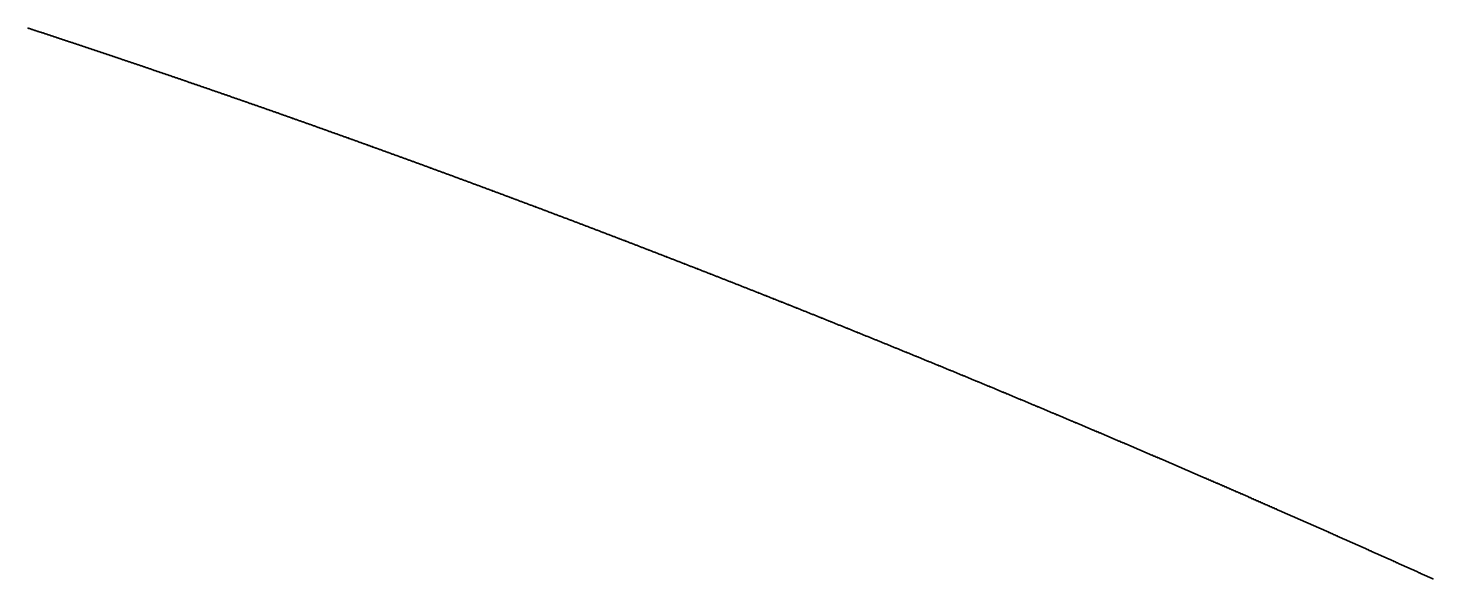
# Model space of a CAD drawing. Header units: metres. Extents: x 0 to 360, y 0 to 49.
# Drawn here: x 180.01 to 191.25, y 40.68 to 45.08 of the extents above; entities that cross this region are included whole.
import ezdxf

# ---------------------------------------------------------------- set-up
doc = ezdxf.new("R2010")
doc.units = ezdxf.units.M

msp = doc.modelspace()

# ---------------------------------------------------------------- linework, layer by layer
for p in [(180.01, 45.082), (180.016, 45.08), (180.022, 45.078), (180.028, 45.076), (180.034, 45.074), (180.04, 45.072), (180.046, 45.07), (180.051, 45.068), (180.057, 45.066), (180.063, 45.064), (180.069, 45.062), (180.075, 45.06), (180.081, 45.058), (180.087, 45.056), (180.093, 45.054), (180.099, 45.052), (180.105, 45.05), (180.111, 45.049), (180.117, 45.047), (180.123, 45.045), (180.129, 45.043), (180.135, 45.041), (180.141, 45.039), (180.147, 45.037), (180.153, 45.035), (180.159, 45.033), (180.165, 45.031), (180.171, 45.029), (180.177, 45.027), (180.183, 45.025), (180.189, 45.023), (180.195, 45.021), (180.201, 45.019), (180.207, 45.017), (180.213, 45.015), (180.219, 45.013), (180.225, 45.011), (180.231, 45.009), (180.237, 45.007), (180.243, 45.005), (180.248, 45.003), (180.254, 45.001), (180.26, 44.999), (180.266, 44.997), (180.272, 44.995), (180.278, 44.993), (180.284, 44.991), (180.29, 44.989), (180.296, 44.987), (180.302, 44.985), (180.308, 44.983), (180.314, 44.981), (180.32, 44.979), (180.326, 44.977), (180.332, 44.975), (180.338, 44.973), (180.344, 44.971), (180.35, 44.969), (180.356, 44.968), (180.362, 44.966), (180.368, 44.964), (180.374, 44.962), (180.38, 44.96), (180.386, 44.958), (180.392, 44.956), (180.398, 44.954), (180.404, 44.952), (180.41, 44.95), (180.416, 44.948), (180.422, 44.946), (180.428, 44.944), (180.434, 44.942), (180.44, 44.94), (180.446, 44.938), (180.452, 44.936), (180.457, 44.934), (180.463, 44.932), (180.469, 44.93), (180.475, 44.928), (180.481, 44.926), (180.487, 44.924), (180.493, 44.922), (180.499, 44.92), (180.505, 44.918), (180.511, 44.916), (180.517, 44.914), (180.523, 44.912), (180.529, 44.91), (180.535, 44.908), (180.541, 44.906), (180.547, 44.904), (180.553, 44.902), (180.559, 44.9), (180.565, 44.898), (180.571, 44.896), (180.577, 44.894), (180.583, 44.892), (180.589, 44.89), (180.595, 44.888), (180.601, 44.886), (180.607, 44.884), (180.613, 44.882), (180.619, 44.88), (180.625, 44.878), (180.631, 44.876), (180.637, 44.874), (180.643, 44.872), (180.649, 44.87), (180.655, 44.868), (180.661, 44.866), (180.667, 44.864), (180.673, 44.862), (180.679, 44.86), (180.684, 44.858), (180.69, 44.856), (180.696, 44.854), (180.702, 44.852), (180.708, 44.85), (180.714, 44.848), (180.72, 44.846), (180.726, 44.844), (180.732, 44.842), (180.738, 44.84), (180.744, 44.838), (180.75, 44.836), (180.756, 44.834), (180.762, 44.832), (180.768, 44.829), (180.774, 44.827), (180.78, 44.825), (180.786, 44.823), (180.792, 44.821), (180.798, 44.819), (180.804, 44.817), (180.81, 44.815), (180.816, 44.813), (180.822, 44.811), (180.828, 44.809), (180.834, 44.807), (180.84, 44.805), (180.846, 44.803), (180.852, 44.801), (180.858, 44.799), (180.864, 44.797), (180.87, 44.795), (180.876, 44.793), (180.882, 44.791), (180.888, 44.789), (180.894, 44.787), (180.9, 44.785), (180.906, 44.783), (180.912, 44.781), (180.918, 44.779), (180.924, 44.777), (180.93, 44.775), (180.936, 44.773), (180.941, 44.771), (180.947, 44.769), (180.953, 44.767), (180.959, 44.765), (180.965, 44.763), (180.971, 44.761), (180.977, 44.759), (180.983, 44.757), (180.989, 44.755), (180.995, 44.753), (181.001, 44.751), (181.007, 44.749), (181.013, 44.746), (181.019, 44.744), (181.025, 44.742), (181.031, 44.74), (181.037, 44.738), (181.043, 44.736), (181.049, 44.734), (181.055, 44.732), (181.061, 44.73), (181.067, 44.728), (181.073, 44.726), (181.079, 44.724), (181.085, 44.722), (181.091, 44.72), (181.097, 44.718), (181.103, 44.716), (181.109, 44.714), (181.115, 44.712), (181.121, 44.71), (181.127, 44.708), (181.133, 44.706), (181.139, 44.704), (181.145, 44.702), (181.151, 44.7), (181.157, 44.698), (181.163, 44.695), (181.169, 44.693), (181.175, 44.691), (181.181, 44.689), (181.187, 44.687), (181.193, 44.685), (181.199, 44.683), (181.205, 44.681), (181.211, 44.679), (181.217, 44.677), (181.223, 44.675), (181.229, 44.673), (181.235, 44.671), (181.241, 44.669), (181.246, 44.667), (181.252, 44.665), (181.258, 44.663), (181.264, 44.661), (181.27, 44.659), (181.276, 44.657), (181.282, 44.654), (181.288, 44.652), (181.294, 44.65), (181.3, 44.648), (181.306, 44.646), (181.312, 44.644), (181.318, 44.642), (181.324, 44.64), (181.33, 44.638), (181.336, 44.636), (181.342, 44.634), (181.348, 44.632), (181.354, 44.63), (181.36, 44.628), (181.366, 44.626), (181.372, 44.624), (181.378, 44.622), (181.384, 44.62), (181.39, 44.617), (181.396, 44.615), (181.402, 44.613), (181.408, 44.611), (181.414, 44.609), (181.42, 44.607), (181.426, 44.605), (181.432, 44.603), (181.438, 44.601), (181.444, 44.599), (181.45, 44.597), (181.456, 44.595), (181.462, 44.593), (181.468, 44.591), (181.474, 44.589), (181.48, 44.586), (181.486, 44.584), (181.492, 44.582), (181.498, 44.58), (181.504, 44.578), (181.51, 44.576), (181.516, 44.574), (181.522, 44.572), (181.528, 44.57), (181.534, 44.568), (181.54, 44.566), (181.546, 44.564), (181.552, 44.562), (181.558, 44.56), (181.564, 44.557), (181.57, 44.555), (181.576, 44.553), (181.582, 44.551), (181.588, 44.549), (181.594, 44.547), (181.6, 44.545), (181.606, 44.543), (181.612, 44.541), (181.618, 44.539), (181.624, 44.537), (181.63, 44.535), (181.635, 44.533), (181.641, 44.53), (181.647, 44.528), (181.653, 44.526), (181.659, 44.524), (181.665, 44.522), (181.671, 44.52), (181.677, 44.518), (181.683, 44.516), (181.689, 44.514), (181.695, 44.512), (181.701, 44.51), (181.707, 44.508), (181.713, 44.505), (181.719, 44.503), (181.725, 44.501), (181.731, 44.499), (181.737, 44.497), (181.743, 44.495), (181.749, 44.493), (181.755, 44.491), (181.761, 44.489), (181.767, 44.487), (181.773, 44.485), (181.779, 44.482), (181.785, 44.48), (181.791, 44.478), (181.797, 44.476), (181.803, 44.474), (181.809, 44.472), (181.815, 44.47), (181.821, 44.468), (181.827, 44.466), (181.833, 44.464), (181.839, 44.462), (181.845, 44.459), (181.851, 44.457), (181.857, 44.455), (181.863, 44.453), (181.869, 44.451), (181.875, 44.449), (181.881, 44.447), (181.887, 44.445), (181.893, 44.443), (181.899, 44.441), (181.905, 44.438), (181.911, 44.436), (181.917, 44.434), (181.923, 44.432), (181.929, 44.43), (181.935, 44.428), (181.941, 44.426), (181.947, 44.424), (181.953, 44.422), (181.959, 44.42), (181.965, 44.417), (181.971, 44.415), (181.977, 44.413), (181.983, 44.411), (181.989, 44.409), (181.995, 44.407), (182.001, 44.405), (182.007, 44.403), (182.013, 44.401), (182.019, 44.398), (182.025, 44.396), (182.031, 44.394), (182.037, 44.392), (182.043, 44.39), (182.049, 44.388), (182.055, 44.386), (182.061, 44.384), (182.067, 44.382), (182.073, 44.379), (182.079, 44.377), (182.085, 44.375), (182.091, 44.373), (182.097, 44.371), (182.103, 44.369), (182.109, 44.367), (182.115, 44.365), (182.121, 44.363), (182.127, 44.36), (182.133, 44.358), (182.139, 44.356), (182.145, 44.354), (182.151, 44.352), (182.157, 44.35), (182.163, 44.348), (182.169, 44.346), (182.175, 44.343), (182.181, 44.341), (182.187, 44.339), (182.193, 44.337), (182.199, 44.335), (182.205, 44.333), (182.211, 44.331), (182.217, 44.329), (182.223, 44.327), (182.229, 44.324), (182.235, 44.322), (182.241, 44.32), (182.247, 44.318), (182.253, 44.316), (182.259, 44.314), (182.265, 44.312), (182.271, 44.31), (182.277, 44.307), (182.283, 44.305), (182.289, 44.303), (182.295, 44.301), (182.301, 44.299), (182.307, 44.297), (182.313, 44.295), (182.319, 44.292), (182.325, 44.29), (182.331, 44.288), (182.337, 44.286), (182.342, 44.284), (182.348, 44.282), (182.354, 44.28), (182.36, 44.278), (182.366, 44.275), (182.372, 44.273), (182.378, 44.271), (182.384, 44.269), (182.39, 44.267), (182.396, 44.265), (182.402, 44.263), (182.408, 44.26), (182.414, 44.258), (182.42, 44.256), (182.426, 44.254), (182.432, 44.252), (182.438, 44.25), (182.444, 44.248), (182.45, 44.245), (182.456, 44.243), (182.462, 44.241), (182.468, 44.239), (182.474, 44.237), (182.48, 44.235), (182.486, 44.233), (182.492, 44.23), (182.498, 44.228), (182.504, 44.226), (182.51, 44.224), (182.516, 44.222), (182.522, 44.22), (182.528, 44.218), (182.534, 44.215), (182.54, 44.213), (182.546, 44.211), (182.552, 44.209), (182.558, 44.207), (182.564, 44.205), (182.57, 44.203), (182.576, 44.2), (182.582, 44.198), (182.588, 44.196), (182.594, 44.194), (182.6, 44.192), (182.606, 44.19), (182.612, 44.188), (182.618, 44.185), (182.624, 44.183), (182.63, 44.181), (182.636, 44.179), (182.642, 44.177), (182.648, 44.175), (182.654, 44.172), (182.66, 44.17), (182.666, 44.168), (182.672, 44.166), (182.678, 44.164), (182.684, 44.162), (182.69, 44.16), (182.696, 44.157), (182.702, 44.155), (182.708, 44.153), (182.714, 44.151), (182.72, 44.149), (182.726, 44.147), (182.732, 44.144), (182.738, 44.142), (182.744, 44.14), (182.75, 44.138), (182.756, 44.136), (182.762, 44.134), (182.768, 44.131), (182.774, 44.129), (182.78, 44.127), (182.786, 44.125), (182.792, 44.123), (182.798, 44.121), (182.804, 44.118), (182.81, 44.116), (182.816, 44.114), (182.822, 44.112), (182.828, 44.11), (182.834, 44.108), (182.84, 44.105), (182.846, 44.103), (182.852, 44.101), (182.858, 44.099), (182.864, 44.097), (182.87, 44.095), (182.876, 44.092), (182.882, 44.09), (182.888, 44.088), (182.894, 44.086), (182.9, 44.084), (182.906, 44.082), (182.912, 44.079), (182.918, 44.077), (182.924, 44.075), (182.93, 44.073), (182.936, 44.071), (182.942, 44.068), (182.948, 44.066), (182.954, 44.064), (182.961, 44.062), (182.967, 44.06), (182.973, 44.058), (182.979, 44.055), (182.985, 44.053), (182.991, 44.051), (182.997, 44.049), (183.003, 44.047), (183.009, 44.044), (183.015, 44.042), (183.021, 44.04), (183.027, 44.038), (183.033, 44.036), (183.039, 44.034), (183.045, 44.031), (183.051, 44.029), (183.057, 44.027), (183.063, 44.025), (183.069, 44.023), (183.075, 44.02), (183.081, 44.018), (183.087, 44.016), (183.093, 44.014), (183.099, 44.012), (183.105, 44.01), (183.111, 44.007), (183.117, 44.005), (183.123, 44.003), (183.129, 44.001), (183.135, 43.999), (183.141, 43.996), (183.147, 43.994), (183.153, 43.992), (183.159, 43.99), (183.165, 43.988), (183.171, 43.985), (183.177, 43.983), (183.183, 43.981), (183.189, 43.979), (183.195, 43.977), (183.201, 43.974), (183.207, 43.972), (183.213, 43.97), (183.219, 43.968), (183.225, 43.966), (183.231, 43.963), (183.237, 43.961), (183.243, 43.959), (183.249, 43.957), (183.255, 43.955), (183.261, 43.952), (183.267, 43.95), (183.273, 43.948), (183.279, 43.946), (183.285, 43.944), (183.291, 43.941), (183.297, 43.939), (183.303, 43.937), (183.309, 43.935), (183.315, 43.933), (183.321, 43.93), (183.327, 43.928), (183.333, 43.926), (183.339, 43.924), (183.345, 43.922), (183.351, 43.919), (183.357, 43.917), (183.363, 43.915), (183.369, 43.913), (183.375, 43.911), (183.381, 43.908), (183.387, 43.906), (183.393, 43.904), (183.399, 43.902), (183.405, 43.9), (183.411, 43.897), (183.417, 43.895), (183.423, 43.893), (183.429, 43.891), (183.435, 43.888), (183.441, 43.886), (183.447, 43.884), (183.453, 43.882), (183.459, 43.88), (183.465, 43.877), (183.471, 43.875), (183.477, 43.873), (183.483, 43.871), (183.489, 43.869), (183.495, 43.866), (183.501, 43.864), (183.507, 43.862), (183.513, 43.86), (183.519, 43.857), (183.525, 43.855), (183.531, 43.853), (183.537, 43.851), (183.543, 43.849), (183.549, 43.846), (183.555, 43.844), (183.561, 43.842), (183.567, 43.84), (183.573, 43.837), (183.579, 43.835), (183.585, 43.833), (183.591, 43.831), (183.597, 43.829), (183.603, 43.826), (183.609, 43.824), (183.615, 43.822), (183.621, 43.82), (183.627, 43.817), (183.633, 43.815), (183.64, 43.813), (183.646, 43.811), (183.652, 43.808), (183.658, 43.806), (183.664, 43.804), (183.67, 43.802), (183.676, 43.8), (183.682, 43.797), (183.688, 43.795), (183.694, 43.793), (183.7, 43.791), (183.706, 43.788), (183.712, 43.786), (183.718, 43.784), (183.724, 43.782), (183.73, 43.779), (183.736, 43.777), (183.742, 43.775), (183.748, 43.773), (183.754, 43.771), (183.76, 43.768), (183.766, 43.766), (183.772, 43.764), (183.778, 43.762), (183.784, 43.759), (183.79, 43.757), (183.796, 43.755), (183.802, 43.753), (183.808, 43.75), (183.814, 43.748), (183.82, 43.746), (183.826, 43.744), (183.832, 43.741), (183.838, 43.739), (183.844, 43.737), (183.85, 43.735), (183.856, 43.732), (183.862, 43.73), (183.868, 43.728), (183.874, 43.726), (183.88, 43.723), (183.886, 43.721), (183.892, 43.719), (183.898, 43.717), (183.904, 43.714), (183.91, 43.712), (183.916, 43.71), (183.922, 43.708), (183.928, 43.705), (183.934, 43.703), (183.94, 43.701), (183.946, 43.699), (183.952, 43.696), (183.958, 43.694), (183.964, 43.692), (183.97, 43.69), (183.976, 43.687), (183.982, 43.685), (183.988, 43.683), (183.994, 43.681), (184, 43.678), (184.006, 43.676), (184.012, 43.674), (184.018, 43.672), (184.025, 43.669), (184.031, 43.667), (184.037, 43.665), (184.043, 43.663), (184.049, 43.66), (184.055, 43.658), (184.061, 43.656), (184.067, 43.654), (184.073, 43.651), (184.079, 43.649), (184.085, 43.647), (184.091, 43.645), (184.097, 43.642), (184.103, 43.64), (184.109, 43.638), (184.115, 43.636), (184.121, 43.633), (184.127, 43.631), (184.133, 43.629), (184.139, 43.626), (184.145, 43.624), (184.151, 43.622), (184.157, 43.62), (184.163, 43.617), (184.169, 43.615), (184.175, 43.613), (184.181, 43.611), (184.187, 43.608), (184.193, 43.606), (184.199, 43.604), (184.205, 43.602), (184.211, 43.599), (184.217, 43.597), (184.223, 43.595), (184.229, 43.592), (184.235, 43.59), (184.241, 43.588), (184.247, 43.586), (184.253, 43.583), (184.259, 43.581), (184.265, 43.579), (184.271, 43.577), (184.277, 43.574), (184.283, 43.572), (184.289, 43.57), (184.295, 43.567), (184.301, 43.565), (184.307, 43.563), (184.313, 43.561), (184.32, 43.558), (184.326, 43.556), (184.332, 43.554), (184.338, 43.551), (184.344, 43.549), (184.35, 43.547), (184.356, 43.545), (184.362, 43.542), (184.368, 43.54), (184.374, 43.538), (184.38, 43.536), (184.386, 43.533), (184.392, 43.531), (184.398, 43.529), (184.404, 43.526), (184.41, 43.524), (184.416, 43.522), (184.422, 43.52), (184.428, 43.517), (184.434, 43.515), (184.44, 43.513), (184.446, 43.51), (184.452, 43.508), (184.458, 43.506), (184.464, 43.504), (184.47, 43.501), (184.476, 43.499), (184.482, 43.497), (184.488, 43.494), (184.494, 43.492), (184.5, 43.49), (184.506, 43.487), (184.512, 43.485), (184.518, 43.483), (184.524, 43.481), (184.53, 43.478), (184.536, 43.476), (184.542, 43.474), (184.548, 43.471), (184.554, 43.469), (184.56, 43.467), (184.567, 43.465), (184.573, 43.462), (184.579, 43.46), (184.585, 43.458), (184.591, 43.455), (184.597, 43.453), (184.603, 43.451), (184.609, 43.448), (184.615, 43.446), (184.621, 43.444), (184.627, 43.442), (184.633, 43.439), (184.639, 43.437), (184.645, 43.435), (184.651, 43.432), (184.657, 43.43), (184.663, 43.428), (184.669, 43.425), (184.675, 43.423), (184.681, 43.421), (184.687, 43.419), (184.693, 43.416), (184.699, 43.414), (184.705, 43.412), (184.711, 43.409), (184.717, 43.407), (184.723, 43.405), (184.729, 43.402), (184.735, 43.4), (184.741, 43.398), (184.747, 43.395), (184.753, 43.393), (184.759, 43.391), (184.765, 43.389), (184.771, 43.386), (184.777, 43.384), (184.784, 43.382), (184.79, 43.379), (184.796, 43.377), (184.802, 43.375), (184.808, 43.372), (184.814, 43.37), (184.82, 43.368), (184.826, 43.365), (184.832, 43.363), (184.838, 43.361), (184.844, 43.358), (184.85, 43.356), (184.856, 43.354), (184.862, 43.352), (184.868, 43.349), (184.874, 43.347), (184.88, 43.345), (184.886, 43.342), (184.892, 43.34), (184.898, 43.338), (184.904, 43.335), (184.91, 43.333), (184.916, 43.331), (184.922, 43.328), (184.928, 43.326), (184.934, 43.324), (184.94, 43.321), (184.946, 43.319), (184.952, 43.317), (184.958, 43.314), (184.964, 43.312), (184.97, 43.31), (184.977, 43.307), (184.983, 43.305), (184.989, 43.303), (184.995, 43.3), (185.001, 43.298), (185.007, 43.296), (185.013, 43.293), (185.019, 43.291), (185.025, 43.289), (185.031, 43.286), (185.037, 43.284), (185.043, 43.282), (185.049, 43.279), (185.055, 43.277), (185.061, 43.275), (185.067, 43.272), (185.073, 43.27), (185.079, 43.268), (185.085, 43.265), (185.091, 43.263), (185.097, 43.261), (185.103, 43.258), (185.109, 43.256), (185.115, 43.254), (185.121, 43.251), (185.127, 43.249), (185.133, 43.247), (185.139, 43.244), (185.145, 43.242), (185.151, 43.24), (185.158, 43.237), (185.164, 43.235), (185.17, 43.233), (185.176, 43.23), (185.182, 43.228), (185.188, 43.226), (185.194, 43.223), (185.2, 43.221), (185.206, 43.219), (185.212, 43.216), (185.218, 43.214), (185.224, 43.212), (185.23, 43.209), (185.236, 43.207), (185.242, 43.205), (185.248, 43.202), (185.254, 43.2), (185.26, 43.198), (185.266, 43.195), (185.272, 43.193), (185.278, 43.191), (185.284, 43.188), (185.29, 43.186), (185.296, 43.184), (185.302, 43.181), (185.308, 43.179), (185.314, 43.176), (185.32, 43.174), (185.327, 43.172), (185.333, 43.169), (185.339, 43.167), (185.345, 43.165), (185.351, 43.162), (185.357, 43.16), (185.363, 43.158), (185.369, 43.155), (185.375, 43.153), (185.381, 43.151), (185.387, 43.148), (185.393, 43.146), (185.399, 43.144), (185.405, 43.141), (185.411, 43.139), (185.417, 43.136), (185.423, 43.134), (185.429, 43.132), (185.435, 43.129), (185.441, 43.127), (185.447, 43.125), (185.453, 43.122), (185.459, 43.12), (185.465, 43.118), (185.471, 43.115), (185.477, 43.113), (185.484, 43.11), (185.49, 43.108), (185.496, 43.106), (185.502, 43.103), (185.508, 43.101), (185.514, 43.099), (185.52, 43.096), (185.526, 43.094), (185.532, 43.092), (185.538, 43.089), (185.544, 43.087), (185.55, 43.084), (185.556, 43.082), (185.562, 43.08), (185.568, 43.077), (185.574, 43.075), (185.58, 43.073), (185.586, 43.07), (185.592, 43.068), (185.598, 43.066), (185.604, 43.063), (185.61, 43.061), (185.616, 43.058), (185.622, 43.056), (185.628, 43.054), (185.635, 43.051), (185.641, 43.049), (185.647, 43.047), (185.653, 43.044), (185.659, 43.042), (185.665, 43.039), (185.671, 43.037), (185.677, 43.035), (185.683, 43.032), (185.689, 43.03), (185.695, 43.028), (185.701, 43.025), (185.707, 43.023), (185.713, 43.02), (185.719, 43.018), (185.725, 43.016), (185.731, 43.013), (185.737, 43.011), (185.743, 43.008), (185.749, 43.006), (185.755, 43.004), (185.761, 43.001), (185.767, 42.999), (185.773, 42.997), (185.78, 42.994), (185.786, 42.992), (185.792, 42.989), (185.798, 42.987), (185.804, 42.985), (185.81, 42.982), (185.816, 42.98), (185.822, 42.977), (185.828, 42.975), (185.834, 42.973), (185.84, 42.97), (185.846, 42.968), (185.852, 42.966), (185.858, 42.963), (185.864, 42.961), (185.87, 42.958), (185.876, 42.956), (185.882, 42.954), (185.888, 42.951), (185.894, 42.949), (185.9, 42.946), (185.906, 42.944), (185.913, 42.942), (185.919, 42.939), (185.925, 42.937), (185.931, 42.934), (185.937, 42.932), (185.943, 42.93), (185.949, 42.927), (185.955, 42.925), (185.961, 42.922), (185.967, 42.92), (185.973, 42.918), (185.979, 42.915), (185.985, 42.913), (185.991, 42.91), (185.997, 42.908), (186.003, 42.906), (186.009, 42.903), (186.015, 42.901), (186.021, 42.898), (186.027, 42.896), (186.033, 42.894), (186.04, 42.891), (186.046, 42.889), (186.052, 42.886), (186.058, 42.884), (186.064, 42.882), (186.07, 42.879), (186.076, 42.877), (186.082, 42.874), (186.088, 42.872), (186.094, 42.87), (186.1, 42.867), (186.106, 42.865), (186.112, 42.862), (186.118, 42.86), (186.124, 42.858), (186.13, 42.855), (186.136, 42.853), (186.142, 42.85), (186.148, 42.848), (186.154, 42.846), (186.16, 42.843), (186.167, 42.841), (186.173, 42.838), (186.179, 42.836), (186.185, 42.833), (186.191, 42.831), (186.197, 42.829), (186.203, 42.826), (186.209, 42.824), (186.215, 42.821), (186.221, 42.819), (186.227, 42.817), (186.233, 42.814), (186.239, 42.812), (186.245, 42.809), (186.251, 42.807), (186.257, 42.804), (186.263, 42.802), (186.269, 42.8), (186.275, 42.797), (186.281, 42.795), (186.288, 42.792), (186.294, 42.79), (186.3, 42.788), (186.306, 42.785), (186.312, 42.783), (186.318, 42.78), (186.324, 42.778), (186.33, 42.775), (186.336, 42.773), (186.342, 42.771), (186.348, 42.768), (186.354, 42.766), (186.36, 42.763), (186.366, 42.761), (186.372, 42.758), (186.378, 42.756), (186.384, 42.754), (186.39, 42.751), (186.396, 42.749), (186.403, 42.746), (186.409, 42.744), (186.415, 42.741), (186.421, 42.739), (186.427, 42.737), (186.433, 42.734), (186.439, 42.732), (186.445, 42.729), (186.451, 42.727), (186.457, 42.724), (186.463, 42.722), (186.469, 42.72), (186.475, 42.717), (186.481, 42.715), (186.487, 42.712), (186.493, 42.71), (186.499, 42.707), (186.505, 42.705), (186.512, 42.703), (186.518, 42.7), (186.524, 42.698), (186.53, 42.695), (186.536, 42.693), (186.542, 42.69), (186.548, 42.688), (186.554, 42.685), (186.56, 42.683), (186.566, 42.681), (186.572, 42.678), (186.578, 42.676), (186.584, 42.673), (186.59, 42.671), (186.596, 42.668), (186.602, 42.666), (186.608, 42.663), (186.614, 42.661), (186.621, 42.659), (186.627, 42.656), (186.633, 42.654), (186.639, 42.651), (186.645, 42.649), (186.651, 42.646), (186.657, 42.644), (186.663, 42.641), (186.669, 42.639), (186.675, 42.637), (186.681, 42.634), (186.687, 42.632), (186.693, 42.629), (186.699, 42.627), (186.705, 42.624), (186.711, 42.622), (186.717, 42.619), (186.723, 42.617), (186.73, 42.615), (186.736, 42.612), (186.742, 42.61), (186.748, 42.607), (186.754, 42.605), (186.76, 42.602), (186.766, 42.6), (186.772, 42.597), (186.778, 42.595), (186.784, 42.592), (186.79, 42.59), (186.796, 42.588), (186.802, 42.585), (186.808, 42.583), (186.814, 42.58), (186.82, 42.578), (186.826, 42.575), (186.833, 42.573), (186.839, 42.57), (186.845, 42.568), (186.851, 42.565), (186.857, 42.563), (186.863, 42.56), (186.869, 42.558), (186.875, 42.556), (186.881, 42.553), (186.887, 42.551), (186.893, 42.548), (186.899, 42.546), (186.905, 42.543), (186.911, 42.541), (186.917, 42.538), (186.923, 42.536), (186.93, 42.533), (186.936, 42.531), (186.942, 42.528), (186.948, 42.526), (186.954, 42.523), (186.96, 42.521), (186.966, 42.519), (186.972, 42.516), (186.978, 42.514), (186.984, 42.511), (186.99, 42.509), (186.996, 42.506), (187.002, 42.504), (187.008, 42.501), (187.014, 42.499), (187.02, 42.496), (187.027, 42.494), (187.033, 42.491), (187.039, 42.489), (187.045, 42.486), (187.051, 42.484), (187.057, 42.481), (187.063, 42.479), (187.069, 42.477), (187.075, 42.474), (187.081, 42.472), (187.087, 42.469), (187.093, 42.467), (187.099, 42.464), (187.105, 42.462), (187.111, 42.459), (187.117, 42.457), (187.124, 42.454), (187.13, 42.452), (187.136, 42.449), (187.142, 42.447), (187.148, 42.444), (187.154, 42.442), (187.16, 42.439), (187.166, 42.437), (187.172, 42.434), (187.178, 42.432), (187.184, 42.429), (187.19, 42.427), (187.196, 42.424), (187.202, 42.422), (187.208, 42.419), (187.214, 42.417), (187.221, 42.414), (187.227, 42.412), (187.233, 42.409), (187.239, 42.407), (187.245, 42.405), (187.251, 42.402), (187.257, 42.4), (187.263, 42.397), (187.269, 42.395), (187.275, 42.392), (187.281, 42.39), (187.287, 42.387), (187.293, 42.385), (187.299, 42.382), (187.305, 42.38), (187.312, 42.377), (187.318, 42.375), (187.324, 42.372), (187.33, 42.37), (187.336, 42.367), (187.342, 42.365), (187.348, 42.362), (187.354, 42.36), (187.36, 42.357), (187.366, 42.355), (187.372, 42.352), (187.378, 42.35), (187.384, 42.347), (187.39, 42.345), (187.397, 42.342), (187.403, 42.34), (187.409, 42.337), (187.415, 42.335), (187.421, 42.332), (187.427, 42.33), (187.433, 42.327), (187.439, 42.325), (187.445, 42.322), (187.451, 42.32), (187.457, 42.317), (187.463, 42.315), (187.469, 42.312), (187.475, 42.31), (187.481, 42.307), (187.488, 42.305), (187.494, 42.302), (187.5, 42.3), (187.506, 42.297), (187.512, 42.295), (187.518, 42.292), (187.524, 42.29), (187.53, 42.287), (187.536, 42.285), (187.542, 42.282), (187.548, 42.28), (187.554, 42.277), (187.56, 42.274), (187.566, 42.272), (187.573, 42.269), (187.579, 42.267), (187.585, 42.264), (187.591, 42.262), (187.597, 42.259), (187.603, 42.257), (187.609, 42.254), (187.615, 42.252), (187.621, 42.249), (187.627, 42.247), (187.633, 42.244), (187.639, 42.242), (187.645, 42.239), (187.651, 42.237), (187.658, 42.234), (187.664, 42.232), (187.67, 42.229), (187.676, 42.227), (187.682, 42.224), (187.688, 42.222), (187.694, 42.219), (187.7, 42.217), (187.706, 42.214), (187.712, 42.212), (187.718, 42.209), (187.724, 42.207), (187.73, 42.204), (187.737, 42.201), (187.743, 42.199), (187.749, 42.196), (187.755, 42.194), (187.761, 42.191), (187.767, 42.189), (187.773, 42.186), (187.779, 42.184), (187.785, 42.181), (187.791, 42.179), (187.797, 42.176), (187.803, 42.174), (187.809, 42.171), (187.815, 42.169), (187.822, 42.166), (187.828, 42.164), (187.834, 42.161), (187.84, 42.158), (187.846, 42.156), (187.852, 42.153), (187.858, 42.151), (187.864, 42.148), (187.87, 42.146), (187.876, 42.143), (187.882, 42.141), (187.888, 42.138), (187.894, 42.136), (187.901, 42.133), (187.907, 42.131), (187.913, 42.128), (187.919, 42.126), (187.925, 42.123), (187.931, 42.12), (187.937, 42.118), (187.943, 42.115), (187.949, 42.113), (187.955, 42.11), (187.961, 42.108), (187.967, 42.105), (187.973, 42.103), (187.98, 42.1), (187.986, 42.098), (187.992, 42.095), (187.998, 42.093), (188.004, 42.09), (188.01, 42.087), (188.016, 42.085), (188.022, 42.082), (188.028, 42.08), (188.034, 42.077), (188.04, 42.075), (188.046, 42.072), (188.053, 42.07), (188.059, 42.067), (188.065, 42.065), (188.071, 42.062), (188.077, 42.059), (188.083, 42.057), (188.089, 42.054), (188.095, 42.052), (188.101, 42.049), (188.107, 42.047), (188.113, 42.044), (188.119, 42.042), (188.125, 42.039), (188.132, 42.036), (188.138, 42.034), (188.144, 42.031), (188.15, 42.029), (188.156, 42.026), (188.162, 42.024), (188.168, 42.021), (188.174, 42.019), (188.18, 42.016), (188.186, 42.014), (188.192, 42.011), (188.198, 42.008), (188.205, 42.006), (188.211, 42.003), (188.217, 42.001), (188.223, 41.998), (188.229, 41.996), (188.235, 41.993), (188.241, 41.99), (188.247, 41.988), (188.253, 41.985), (188.259, 41.983), (188.265, 41.98), (188.271, 41.978), (188.278, 41.975), (188.284, 41.973), (188.29, 41.97), (188.296, 41.967), (188.302, 41.965), (188.308, 41.962), (188.314, 41.96), (188.32, 41.957), (188.326, 41.955), (188.332, 41.952), (188.338, 41.949), (188.344, 41.947), (188.351, 41.944), (188.357, 41.942), (188.363, 41.939), (188.369, 41.937), (188.375, 41.934), (188.381, 41.931), (188.387, 41.929), (188.393, 41.926), (188.399, 41.924), (188.405, 41.921), (188.411, 41.919), (188.417, 41.916), (188.424, 41.913), (188.43, 41.911), (188.436, 41.908), (188.442, 41.906), (188.448, 41.903), (188.454, 41.901), (188.46, 41.898), (188.466, 41.895), (188.472, 41.893), (188.478, 41.89), (188.484, 41.888), (188.49, 41.885), (188.497, 41.883), (188.503, 41.88), (188.509, 41.877), (188.515, 41.875), (188.521, 41.872), (188.527, 41.87), (188.533, 41.867), (188.539, 41.865), (188.545, 41.862), (188.551, 41.859), (188.557, 41.857), (188.563, 41.854), (188.57, 41.852), (188.576, 41.849), (188.582, 41.846), (188.588, 41.844), (188.594, 41.841), (188.6, 41.839), (188.606, 41.836), (188.612, 41.834), (188.618, 41.831), (188.624, 41.828), (188.63, 41.826), (188.637, 41.823), (188.643, 41.821), (188.649, 41.818), (188.655, 41.815), (188.661, 41.813), (188.667, 41.81), (188.673, 41.808), (188.679, 41.805), (188.685, 41.802), (188.691, 41.8), (188.697, 41.797), (188.704, 41.795), (188.71, 41.792), (188.716, 41.79), (188.722, 41.787), (188.728, 41.784), (188.734, 41.782), (188.74, 41.779), (188.746, 41.777), (188.752, 41.774), (188.758, 41.771), (188.764, 41.769), (188.771, 41.766), (188.777, 41.764), (188.783, 41.761), (188.789, 41.758), (188.795, 41.756), (188.801, 41.753), (188.807, 41.751), (188.813, 41.748), (188.819, 41.745), (188.825, 41.743), (188.831, 41.74), (188.838, 41.738), (188.844, 41.735), (188.85, 41.732), (188.856, 41.73), (188.862, 41.727), (188.868, 41.725), (188.874, 41.722), (188.88, 41.719), (188.886, 41.717), (188.892, 41.714), (188.898, 41.712), (188.905, 41.709), (188.911, 41.706), (188.917, 41.704), (188.923, 41.701), (188.929, 41.698), (188.935, 41.696), (188.941, 41.693), (188.947, 41.691), (188.953, 41.688), (188.959, 41.685), (188.965, 41.683), (188.972, 41.68), (188.978, 41.678), (188.984, 41.675), (188.99, 41.672), (188.996, 41.67), (189.002, 41.667), (189.008, 41.665), (189.014, 41.662), (189.02, 41.659), (189.026, 41.657), (189.033, 41.654), (189.039, 41.651), (189.045, 41.649), (189.051, 41.646), (189.057, 41.644), (189.063, 41.641), (189.069, 41.638), (189.075, 41.636), (189.081, 41.633), (189.087, 41.631), (189.093, 41.628), (189.1, 41.625), (189.106, 41.623), (189.112, 41.62), (189.118, 41.617), (189.124, 41.615), (189.13, 41.612), (189.136, 41.61), (189.142, 41.607), (189.148, 41.604), (189.154, 41.602), (189.161, 41.599), (189.167, 41.596), (189.173, 41.594), (189.179, 41.591), (189.185, 41.589), (189.191, 41.586), (189.197, 41.583), (189.203, 41.581), (189.209, 41.578), (189.215, 41.575), (189.222, 41.573), (189.228, 41.57), (189.234, 41.568), (189.24, 41.565), (189.246, 41.562), (189.252, 41.56), (189.258, 41.557), (189.264, 41.554), (189.27, 41.552), (189.276, 41.549), (189.283, 41.547), (189.289, 41.544), (189.295, 41.541), (189.301, 41.539), (189.307, 41.536), (189.313, 41.533), (189.319, 41.531), (189.325, 41.528), (189.331, 41.525), (189.337, 41.523), (189.344, 41.52), (189.35, 41.518), (189.356, 41.515), (189.362, 41.512), (189.368, 41.51), (189.374, 41.507), (189.38, 41.504), (189.386, 41.502), (189.392, 41.499), (189.398, 41.496), (189.405, 41.494), (189.411, 41.491), (189.417, 41.488), (189.423, 41.486), (189.429, 41.483), (189.435, 41.481), (189.441, 41.478), (189.447, 41.475), (189.453, 41.473), (189.459, 41.47), (189.466, 41.467), (189.472, 41.465), (189.478, 41.462), (189.484, 41.459), (189.49, 41.457), (189.496, 41.454), (189.502, 41.451), (189.508, 41.449), (189.514, 41.446), (189.521, 41.443), (189.527, 41.441), (189.533, 41.438), (189.539, 41.436), (189.545, 41.433), (189.551, 41.43), (189.557, 41.428), (189.563, 41.425), (189.569, 41.422), (189.575, 41.42), (189.582, 41.417), (189.588, 41.414), (189.594, 41.412), (189.6, 41.409), (189.606, 41.406), (189.612, 41.404), (189.618, 41.401), (189.624, 41.398), (189.63, 41.396), (189.636, 41.393), (189.643, 41.39), (189.649, 41.388), (189.655, 41.385), (189.661, 41.382), (189.667, 41.38), (189.673, 41.377), (189.679, 41.374), (189.685, 41.372), (189.691, 41.369), (189.698, 41.366), (189.704, 41.364), (189.71, 41.361), (189.716, 41.358), (189.722, 41.356), (189.728, 41.353), (189.734, 41.351), (189.74, 41.348), (189.746, 41.345), (189.753, 41.343), (189.759, 41.34), (189.765, 41.337), (189.771, 41.335), (189.777, 41.332), (189.783, 41.329), (189.789, 41.327), (189.795, 41.324), (189.801, 41.321), (189.807, 41.318), (189.814, 41.316), (189.82, 41.313), (189.826, 41.31), (189.832, 41.308), (189.838, 41.305), (189.844, 41.302), (189.85, 41.3), (189.856, 41.297), (189.862, 41.294), (189.869, 41.292), (189.875, 41.289), (189.881, 41.286), (189.887, 41.284), (189.893, 41.281), (189.899, 41.278), (189.905, 41.276), (189.911, 41.273), (189.917, 41.27), (189.924, 41.268), (189.93, 41.265), (189.936, 41.262), (189.942, 41.26), (189.948, 41.257), (189.954, 41.254), (189.96, 41.252), (189.966, 41.249), (189.972, 41.246), (189.979, 41.244), (189.985, 41.241), (189.991, 41.238), (189.997, 41.236), (190.003, 41.233), (190.009, 41.23), (190.015, 41.227), (190.021, 41.225), (190.027, 41.222), (190.034, 41.219), (190.04, 41.217), (190.046, 41.214), (190.052, 41.211), (190.058, 41.209), (190.064, 41.206), (190.07, 41.203), (190.076, 41.201), (190.082, 41.198), (190.089, 41.195), (190.095, 41.193), (190.101, 41.19), (190.107, 41.187), (190.113, 41.184), (190.119, 41.182), (190.125, 41.179), (190.131, 41.176), (190.138, 41.174), (190.144, 41.171), (190.15, 41.168), (190.156, 41.166), (190.162, 41.163), (190.168, 41.16), (190.174, 41.158), (190.18, 41.155), (190.186, 41.152), (190.193, 41.149), (190.199, 41.147), (190.205, 41.144), (190.211, 41.141), (190.217, 41.139), (190.223, 41.136), (190.229, 41.133), (190.235, 41.131), (190.241, 41.128), (190.248, 41.125), (190.254, 41.123), (190.26, 41.12), (190.266, 41.117), (190.272, 41.114), (190.278, 41.112), (190.284, 41.109), (190.29, 41.106), (190.297, 41.104), (190.303, 41.101), (190.309, 41.098), (190.315, 41.095), (190.321, 41.093), (190.327, 41.09), (190.333, 41.087), (190.339, 41.085), (190.345, 41.082), (190.352, 41.079), (190.358, 41.077), (190.364, 41.074), (190.37, 41.071), (190.376, 41.068), (190.382, 41.066), (190.388, 41.063), (190.394, 41.06), (190.401, 41.058), (190.407, 41.055), (190.413, 41.052), (190.419, 41.049), (190.425, 41.047), (190.431, 41.044), (190.437, 41.041), (190.443, 41.039), (190.449, 41.036), (190.456, 41.033), (190.462, 41.03), (190.468, 41.028), (190.474, 41.025), (190.48, 41.022), (190.486, 41.02), (190.492, 41.017), (190.498, 41.014), (190.505, 41.011), (190.511, 41.009), (190.517, 41.006), (190.523, 41.003), (190.529, 41.001), (190.535, 40.998), (190.541, 40.995), (190.547, 40.992), (190.554, 40.99), (190.56, 40.987), (190.566, 40.984), (190.572, 40.982), (190.578, 40.979), (190.584, 40.976), (190.59, 40.973), (190.596, 40.971), (190.602, 40.968), (190.609, 40.965), (190.615, 40.962), (190.621, 40.96), (190.627, 40.957), (190.633, 40.954), (190.639, 40.952), (190.645, 40.949), (190.651, 40.946), (190.658, 40.943), (190.664, 40.941), (190.67, 40.938), (190.676, 40.935), (190.682, 40.932), (190.688, 40.93), (190.694, 40.927), (190.7, 40.924), (190.707, 40.922), (190.713, 40.919), (190.719, 40.916), (190.725, 40.913), (190.731, 40.911), (190.737, 40.908), (190.743, 40.905), (190.749, 40.902), (190.756, 40.9), (190.762, 40.897), (190.768, 40.894), (190.774, 40.891), (190.78, 40.889), (190.786, 40.886), (190.792, 40.883), (190.798, 40.88), (190.805, 40.878), (190.811, 40.875), (190.817, 40.872), (190.823, 40.87), (190.829, 40.867), (190.835, 40.864), (190.841, 40.861), (190.847, 40.859), (190.854, 40.856), (190.86, 40.853), (190.866, 40.85), (190.872, 40.848), (190.878, 40.845), (190.884, 40.842), (190.89, 40.839), (190.897, 40.837), (190.903, 40.834), (190.909, 40.831), (190.915, 40.828), (190.921, 40.826), (190.927, 40.823), (190.933, 40.82), (190.939, 40.817), (190.946, 40.815), (190.952, 40.812), (190.958, 40.809), (190.964, 40.806), (190.97, 40.804), (190.976, 40.801), (190.982, 40.798), (190.988, 40.795), (190.995, 40.793), (191.001, 40.79), (191.007, 40.787), (191.013, 40.784), (191.019, 40.782), (191.025, 40.779), (191.031, 40.776), (191.037, 40.773), (191.044, 40.771), (191.05, 40.768), (191.056, 40.765), (191.062, 40.762), (191.068, 40.76), (191.074, 40.757), (191.08, 40.754), (191.087, 40.751), (191.093, 40.749), (191.099, 40.746), (191.105, 40.743), (191.111, 40.74), (191.117, 40.738), (191.123, 40.735), (191.129, 40.732), (191.136, 40.729), (191.142, 40.726), (191.148, 40.724), (191.154, 40.721), (191.16, 40.718), (191.166, 40.715), (191.172, 40.713), (191.179, 40.71), (191.185, 40.707), (191.191, 40.704), (191.197, 40.702), (191.203, 40.699), (191.209, 40.696), (191.215, 40.693), (191.221, 40.691), (191.228, 40.688), (191.234, 40.685), (191.24, 40.682), (191.246, 40.679), (191.252, 40.677)]:
    msp.add_point(p)

doc.saveas('drawing.dxf')
